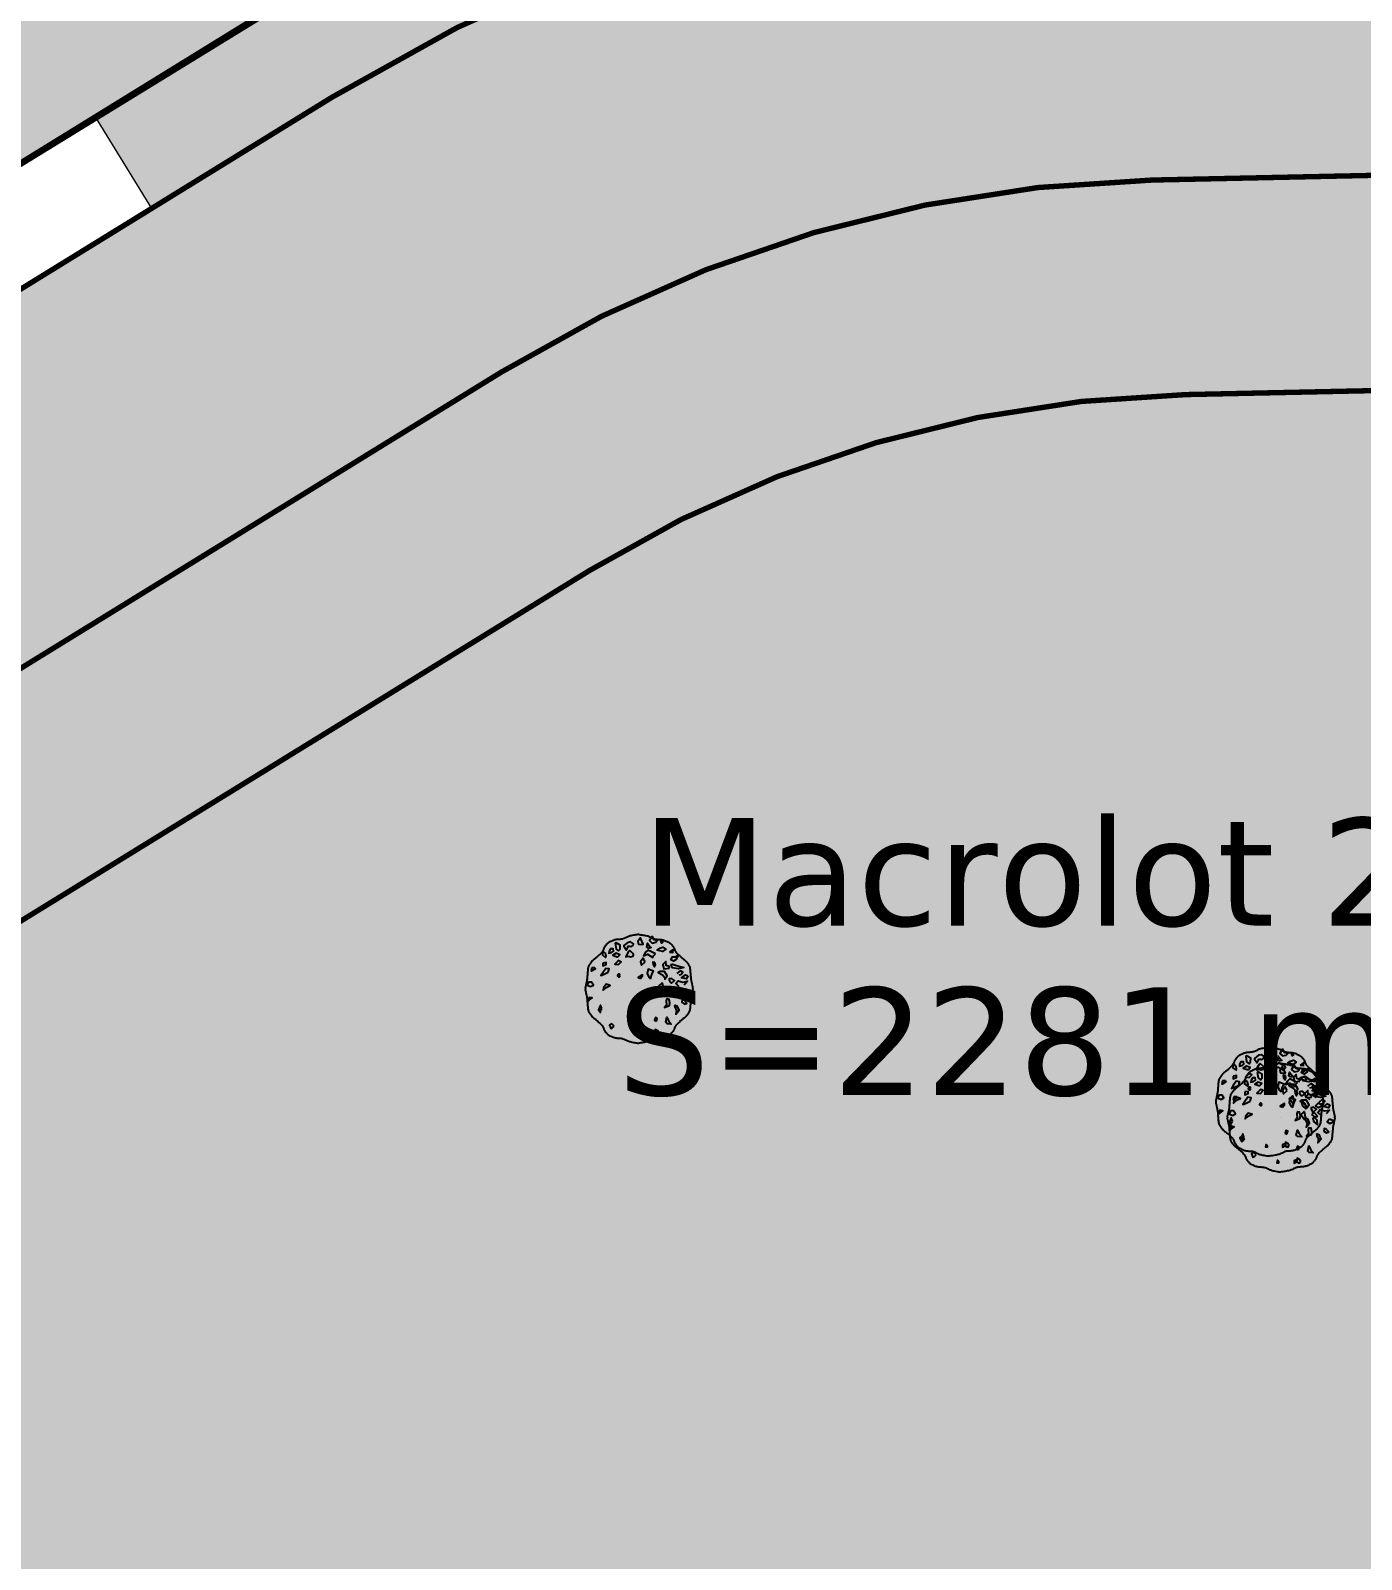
# Model space of a CAD drawing. Header units: metres. Extents: x 394605 to 1395358, y 4171135 to 6406139.
# Drawn here: x 1394317.05 to 1394341.78, y 4172537.04 to 4172565.46 of the extents above; entities that cross this region are included whole.
import ezdxf
from ezdxf.enums import TextEntityAlignment as Align

# ---------------------------------------------------------------- set-up
doc = ezdxf.new("R2010")
doc.units = ezdxf.units.M
doc.header["$LTSCALE"] = 2
doc.layers.add('C-Lot', color=7, linetype='Continuous', true_color=0xeaddbe, transparency=0.5)
for name, color, linetype in [('C-Veg', 72, 'Continuous'), ('C-Voie', 252, 'Continuous'), ('P-Lot', 250, 'Continuous'), ('P-surfaces', 19, 'Continuous'), ('T-EDF', 20, 'Continuous'), ('T-VEGETATION', 108, 'Continuous')]:
    doc.layers.add(name, color=color, linetype=linetype)
doc.layers.add('P-Voie', color=250, linetype='Continuous', lineweight=9)
doc.styles.add('Verdana 1.0', font='verdana.ttf', dxfattribs={"width": 0.99, "height": 0.2})

# ---------------------------------------------------------------- blocks, each defined once
blk = doc.blocks.new('GeoEdfTT')
for points in [[(-1.125, 0), (-0.375, 0.5), (-0.375, -0.5), (-0.625, 0)], [(-0.375, 0), (0.375, 0.5), (0.375, -0.5), (0.125, 0)], [(0.375, 0), (1.125, 0.5), (1.125, -0.5), (0.875, 0)]]:
    blk.add_solid(points)
blk = doc.blocks.new('v025')
blk.add_line((0, 0), (0, 0))
at = {"color": 0, "linetype": 'Continuous'}
blk.add_line((0.666, -0.338), (0.7, -0.408), dxfattribs=at)
at = {"color": 0, "linetype": 'Continuous', "flags": 128}
for points in [[(-0.002, 1.01), (-0.019, 1.009), (-0.038, 1.006), (-0.058, 1.003), (-0.08, 1), (-0.102, 0.996), (-0.124, 0.991), (-0.144, 0.987), (-0.163, 0.982), (-0.179, 0.978), (-0.19, 0.974), (-0.204, 0.968), (-0.218, 0.962), (-0.233, 0.955), (-0.248, 0.947), (-0.263, 0.94), (-0.278, 0.934), (-0.291, 0.928), (-0.303, 0.925), (-0.316, 0.922), (-0.331, 0.92), (-0.348, 0.919), (-0.366, 0.917), (-0.385, 0.916), (-0.403, 0.915), (-0.42, 0.914), (-0.435, 0.911), (-0.448, 0.909), (-0.461, 0.905), (-0.475, 0.9), (-0.491, 0.894), (-0.507, 0.887), (-0.523, 0.88), (-0.539, 0.873), (-0.554, 0.865), (-0.567, 0.857), (-0.578, 0.85), (-0.585, 0.844), (-0.593, 0.836), (-0.601, 0.827), (-0.61, 0.818), (-0.618, 0.807), (-0.626, 0.797), (-0.633, 0.787), (-0.64, 0.778), (-0.645, 0.77), (-0.648, 0.763), (-0.652, 0.756), (-0.655, 0.747), (-0.658, 0.737), (-0.662, 0.728), (-0.665, 0.718), (-0.669, 0.71), (-0.672, 0.702), (-0.676, 0.695), (-0.685, 0.684), (-0.696, 0.671), (-0.709, 0.658), (-0.723, 0.644), (-0.738, 0.63), (-0.752, 0.617), (-0.766, 0.605), (-0.779, 0.593), (-0.79, 0.583), (-0.797, 0.577), (-0.806, 0.57), (-0.816, 0.562), (-0.827, 0.554), (-0.837, 0.545), (-0.848, 0.537), (-0.857, 0.529), (-0.866, 0.521), (-0.873, 0.514), (-0.88, 0.506), (-0.888, 0.495), (-0.897, 0.484), (-0.906, 0.472), (-0.914, 0.459), (-0.923, 0.447), (-0.93, 0.434), (-0.936, 0.423), (-0.94, 0.413), (-0.943, 0.402), (-0.946, 0.389), (-0.948, 0.375), (-0.95, 0.36), (-0.952, 0.344), (-0.953, 0.329), (-0.954, 0.315), (-0.955, 0.302), (-0.956, 0.29), (-0.957, 0.279), (-0.958, 0.267), (-0.959, 0.253), (-0.96, 0.239), (-0.961, 0.224), (-0.962, 0.21), (-0.963, 0.196), (-0.965, 0.184), (-0.966, 0.173), (-0.968, 0.164), (-0.97, 0.153), (-0.972, 0.141), (-0.975, 0.129), (-0.978, 0.116), (-0.981, 0.104), (-0.983, 0.092), (-0.985, 0.081), (-0.987, 0.072), (-0.988, 0.065), (-0.99, 0.056), (-0.993, 0.047), (-0.995, 0.037), (-0.997, 0.027), (-0.998, 0.018), (-0.998, 0.01), (-0.996, 0.004), (-0.992, 0), (-0.996, -0.004), (-0.998, -0.01), (-0.998, -0.018), (-0.997, -0.027), (-0.995, -0.037), (-0.993, -0.046), (-0.99, -0.056), (-0.988, -0.064), (-0.987, -0.071), (-0.985, -0.08), (-0.983, -0.091), (-0.981, -0.103), (-0.978, -0.115), (-0.975, -0.128), (-0.972, -0.14), (-0.97, -0.152), (-0.968, -0.163), (-0.966, -0.172), (-0.965, -0.183), (-0.963, -0.196), (-0.962, -0.209), (-0.961, -0.224), (-0.96, -0.238), (-0.959, -0.253), (-0.958, -0.266), (-0.957, -0.279), (-0.956, -0.29), (-0.955, -0.301), (-0.954, -0.314), (-0.953, -0.329), (-0.952, -0.344), (-0.95, -0.359), (-0.948, -0.375), (-0.946, -0.389), (-0.943, -0.402), (-0.94, -0.412), (-0.936, -0.423), (-0.93, -0.434), (-0.923, -0.446), (-0.914, -0.459), (-0.906, -0.471), (-0.897, -0.484), (-0.888, -0.495), (-0.88, -0.505), (-0.873, -0.514), (-0.866, -0.521), (-0.857, -0.528), (-0.848, -0.537), (-0.837, -0.545), (-0.827, -0.553), (-0.816, -0.561), (-0.806, -0.569), (-0.797, -0.577), (-0.79, -0.583), (-0.779, -0.593), (-0.766, -0.604), (-0.752, -0.617), (-0.738, -0.63), (-0.723, -0.643), (-0.709, -0.657), (-0.696, -0.671), (-0.685, -0.683), (-0.676, -0.695), (-0.672, -0.701), (-0.669, -0.709), (-0.665, -0.718), (-0.662, -0.727), (-0.658, -0.737), (-0.655, -0.746), (-0.652, -0.755), (-0.648, -0.763), (-0.645, -0.77), (-0.64, -0.778), (-0.633, -0.787), (-0.626, -0.797), (-0.618, -0.807), (-0.61, -0.817), (-0.601, -0.827), (-0.593, -0.836), (-0.585, -0.843), (-0.578, -0.85), (-0.567, -0.857), (-0.554, -0.865), (-0.539, -0.872), (-0.523, -0.88), (-0.507, -0.887), (-0.491, -0.894), (-0.475, -0.9), (-0.461, -0.904), (-0.448, -0.908), (-0.435, -0.911), (-0.42, -0.913), (-0.403, -0.915), (-0.385, -0.916), (-0.366, -0.917), (-0.348, -0.918), (-0.331, -0.92), (-0.316, -0.922), (-0.303, -0.924), (-0.291, -0.928), (-0.278, -0.933), (-0.263, -0.94), (-0.248, -0.947), (-0.233, -0.954), (-0.218, -0.961), (-0.204, -0.968), (-0.19, -0.973), (-0.179, -0.978), (-0.163, -0.982), (-0.144, -0.986), (-0.124, -0.991), (-0.102, -0.995), (-0.08, -0.999), (-0.058, -1.003), (-0.038, -1.006), (-0.019, -1.008), (-0.002, -1.01)], [(0.002, 1.01), (0.018, 1.009), (0.037, 1.006), (0.058, 1.003), (0.08, 1), (0.102, 0.996), (0.123, 0.991), (0.144, 0.987), (0.162, 0.982), (0.178, 0.978), (0.19, 0.974), (0.203, 0.968), (0.217, 0.962), (0.233, 0.955), (0.248, 0.947), (0.263, 0.94), (0.277, 0.934), (0.291, 0.928), (0.302, 0.925), (0.316, 0.922), (0.331, 0.92), (0.348, 0.919), (0.366, 0.917), (0.384, 0.916), (0.402, 0.915), (0.419, 0.914), (0.434, 0.911), (0.407, 0.877), (0.424, 0.851), (0.446, 0.867), (0.435, 0.912), (0.448, 0.909), (0.46, 0.905), (0.474, 0.9), (0.49, 0.894), (0.506, 0.887), (0.523, 0.88), (0.539, 0.873), (0.553, 0.865), (0.566, 0.857), (0.577, 0.85), (0.584, 0.844), (0.592, 0.836), (0.601, 0.827), (0.609, 0.818), (0.618, 0.807), (0.626, 0.797), (0.633, 0.787), (0.639, 0.778), (0.644, 0.77), (0.648, 0.763), (0.651, 0.756), (0.655, 0.747), (0.658, 0.737), (0.661, 0.728), (0.665, 0.718), (0.668, 0.71), (0.672, 0.702), (0.676, 0.695), (0.684, 0.684), (0.696, 0.671), (0.708, 0.658), (0.723, 0.644), (0.737, 0.63), (0.752, 0.617), (0.766, 0.605), (0.779, 0.593), (0.79, 0.583), (0.797, 0.577), (0.806, 0.57), (0.816, 0.562), (0.826, 0.554), (0.837, 0.545), (0.847, 0.537), (0.857, 0.529), (0.865, 0.521), (0.872, 0.514), (0.88, 0.506), (0.888, 0.495), (0.897, 0.484), (0.905, 0.472), (0.914, 0.459), (0.922, 0.447), (0.929, 0.434), (0.935, 0.423), (0.94, 0.413), (0.943, 0.402), (0.946, 0.389), (0.948, 0.375), (0.95, 0.36), (0.951, 0.344), (0.952, 0.329), (0.953, 0.315), (0.954, 0.302), (0.955, 0.29), (0.956, 0.279), (0.957, 0.267), (0.958, 0.253), (0.96, 0.239), (0.961, 0.224), (0.962, 0.21), (0.963, 0.196), (0.964, 0.184), (0.966, 0.173), (0.967, 0.164), (0.969, 0.153), (0.972, 0.141), (0.975, 0.129), (0.978, 0.116), (0.98, 0.104), (0.983, 0.092), (0.985, 0.081), (0.986, 0.072), (0.988, 0.065), (0.99, 0.056), (0.992, 0.047), (0.995, 0.037), (0.997, 0.027), (0.998, 0.018), (0.998, 0.01), (0.996, 0.004), (0.992, 0), (0.996, -0.004), (0.998, -0.01), (0.998, -0.018), (0.997, -0.027), (0.995, -0.037), (0.992, -0.046), (0.99, -0.056), (0.988, -0.064), (0.986, -0.071), (0.985, -0.08), (0.983, -0.091), (0.98, -0.103), (0.978, -0.115), (0.975, -0.128), (0.972, -0.14), (0.969, -0.152), (0.967, -0.163), (0.966, -0.172), (0.964, -0.183), (0.963, -0.196), (0.962, -0.209), (0.961, -0.224), (0.96, -0.238), (0.958, -0.253), (0.957, -0.266), (0.956, -0.279), (0.955, -0.29), (0.954, -0.301), (0.953, -0.314), (0.952, -0.329), (0.951, -0.344), (0.95, -0.359), (0.948, -0.375), (0.946, -0.389), (0.943, -0.402), (0.94, -0.412), (0.935, -0.423), (0.929, -0.434), (0.922, -0.446), (0.914, -0.459), (0.905, -0.471), (0.897, -0.484), (0.888, -0.495), (0.88, -0.505), (0.872, -0.514), (0.865, -0.521), (0.857, -0.528), (0.847, -0.537), (0.837, -0.545), (0.826, -0.553), (0.816, -0.561), (0.806, -0.569), (0.797, -0.577), (0.79, -0.583), (0.779, -0.593), (0.766, -0.604), (0.752, -0.617), (0.737, -0.63), (0.723, -0.643), (0.708, -0.657), (0.696, -0.671), (0.684, -0.683), (0.676, -0.695), (0.672, -0.701), (0.668, -0.709), (0.665, -0.718), (0.661, -0.727), (0.658, -0.737), (0.655, -0.746), (0.651, -0.755), (0.648, -0.763), (0.644, -0.77), (0.639, -0.778), (0.633, -0.787), (0.626, -0.797), (0.618, -0.807), (0.609, -0.817), (0.601, -0.827), (0.592, -0.836), (0.584, -0.843), (0.577, -0.85), (0.566, -0.857), (0.553, -0.865), (0.539, -0.872), (0.523, -0.88), (0.506, -0.887), (0.49, -0.894), (0.474, -0.9), (0.46, -0.904), (0.448, -0.908), (0.434, -0.911), (0.419, -0.913), (0.402, -0.915), (0.384, -0.916), (0.366, -0.917), (0.348, -0.918), (0.331, -0.92), (0.316, -0.922), (0.302, -0.924), (0.291, -0.928), (0.277, -0.933), (0.263, -0.94), (0.248, -0.947), (0.233, -0.954), (0.217, -0.961), (0.203, -0.968), (0.19, -0.973), (0.178, -0.978), (0.162, -0.982), (0.144, -0.986), (0.123, -0.991), (0.102, -0.995), (0.08, -0.999), (0.058, -1.003), (0.037, -1.006), (0.018, -1.008), (0.002, -1.01)], [(0.75, 0.257), (0.778, 0.264), (0.818, 0.309), (0.767, 0.336), (0.705, 0.282)], [(0.75, 0.035), (0.683, 0.097), (0.728, 0.149), (0.812, 0.124), (0.902, 0.14), (0.84, 0.07)], [(0.3, -0.776), (0.244, -0.8), (0.244, -0.844), (0.295, -0.814)]]:
    blk.add_lwpolyline(points, dxfattribs=at)
for points in [[(-0.442, 0.848), (-0.425, 0.74), (-0.38, 0.706), (-0.352, 0.74), (-0.347, 0.811), (-0.425, 0.855)], [(-0.155, 0.873), (-0.206, 0.863), (-0.279, 0.803), (-0.279, 0.793), (-0.229, 0.721), (-0.212, 0.758), (-0.2, 0.793), (-0.172, 0.793), (-0.15, 0.785), (-0.105, 0.811), (-0.099, 0.838)], [(0.047, 0.824), (0.081, 0.832), (0.036, 0.929), (0.03, 0.948), (-0.02, 0.877), (-0.009, 0.832)], [(0.311, 0.867), (0.34, 0.896), (0.283, 0.912), (0.244, 0.974), (0.193, 0.896), (0.244, 0.851)], [(-0.622, 0.664), (-0.679, 0.699), (-0.679, 0.63), (-0.622, 0.585), (-0.611, 0.612)], [(-0.51, 0.675), (-0.476, 0.697), (-0.482, 0.742), (-0.532, 0.742), (-0.555, 0.697), (-0.56, 0.661)], [(-0.414, 0.597), (-0.392, 0.597), (-0.358, 0.634), (-0.425, 0.661), (-0.487, 0.624)], [(-0.195, 0.606), (-0.155, 0.596), (-0.105, 0.606), (-0.099, 0.64), (-0.116, 0.658), (-0.172, 0.711), (-0.195, 0.693), (-0.234, 0.623), (-0.245, 0.596)], [(0.115, 0.502), (0.075, 0.572), (0.03, 0.502), (0.047, 0.44)], [(0.306, 0.651), (0.233, 0.687), (0.165, 0.721), (0.12, 0.679), (0.086, 0.616), (0.16, 0.642), (0.255, 0.579), (0.266, 0.607)], [(0.171, 0.751), (0.16, 0.777), (0.148, 0.777), (0.16, 0.848), (0.21, 0.777), (0.227, 0.768)], [(0.39, 0.755), (0.446, 0.772), (0.497, 0.738), (0.435, 0.693), (0.34, 0.72)], [(0.57, 0.682), (0.632, 0.672), (0.638, 0.727)], [(0.688, 0.593), (0.733, 0.63), (0.694, 0.548), (0.643, 0.515), (0.593, 0.54), (0.621, 0.593)], [(-0.819, 0.396), (-0.814, 0.367), (-0.881, 0.329), (-0.87, 0.396)], [(-0.572, 0.308), (-0.555, 0.371), (-0.617, 0.38), (-0.673, 0.299), (-0.707, 0.247), (-0.662, 0.264)], [(-0.673, 0.478), (-0.673, 0.425), (-0.611, 0.451), (-0.611, 0.488)], [(-0.369, 0.524), (-0.392, 0.512), (-0.448, 0.458), (-0.38, 0.451), (-0.33, 0.503)], [(0.216, 0.187), (0.244, 0.284), (0.272, 0.329), (0.171, 0.363), (0.154, 0.284), (0.182, 0.214)], [(0.295, 0.488), (0.255, 0.496), (0.261, 0.451), (0.289, 0.406), (0.306, 0.443)], [(0.475, 0.215), (0.48, 0.18), (0.525, 0.24), (0.475, 0.322), (0.396, 0.322), (0.356, 0.304), (0.435, 0.259)], [(0.565, 0.381), (0.559, 0.416), (0.508, 0.433), (0.497, 0.505), (0.446, 0.451), (0.463, 0.372)], [(0.593, 0.451), (0.626, 0.46), (0.761, 0.416), (0.835, 0.398), (0.733, 0.372), (0.626, 0.391)], [(-0.898, 0.043), (-0.847, 0.07), (-0.881, 0.124), (-0.937, 0.124), (-0.965, 0.07)], [(-0.662, 0.02), (-0.667, -0.025), (-0.611, 0.027), (-0.538, 0.063), (-0.611, 0.086)], [(-0.347, 0.249), (-0.375, 0.278), (-0.397, 0.24), (-0.375, 0.218)], [(0.03, 0.194), (0.064, 0.239), (0.064, 0.26), (-0.015, 0.212)], [(0.441, -0.044), (0.401, 0.01), (0.368, 0.053), (0.43, 0.112), (0.452, 0.018)], [(0.581, 0.124), (0.604, 0.107), (0.66, 0.156), (0.604, 0.194), (0.559, 0.185), (0.559, 0.159)], [(0.615, 0.011), (0.593, -0.013), (0.61, -0.078), (0.677, -0.134), (0.671, -0.047)], [(0.908, 0.239), (0.885, 0.185), (0.79, 0.205), (0.863, 0.257)], [(-0.949, -0.231), (-0.87, -0.169), (-0.926, -0.159)], [(0.576, -0.266), (0.559, -0.196), (0.52, -0.187), (0.508, -0.222), (0.514, -0.301), (0.475, -0.346), (0.565, -0.311)], [(0.84, -0.214), (0.801, -0.204), (0.795, -0.249), (0.846, -0.284), (0.891, -0.266)], [(0.902, -0.027), (0.857, -0.075), (0.908, -0.106), (0.986, -0.068)], [(-0.69, -0.364), (-0.712, -0.301), (-0.752, -0.391), (-0.718, -0.443), (-0.724, -0.416)], [(0.323, -0.601), (0.34, -0.55), (0.306, -0.532), (0.289, -0.582)], [(0.548, -0.595), (0.598, -0.655), (0.525, -0.648), (0.497, -0.622), (0.52, -0.526)], [(0.66, -0.301), (0.666, -0.338), (0.7, -0.408), (0.683, -0.47), (0.745, -0.398), (0.716, -0.328)], [(-0.459, -0.692), (-0.504, -0.648), (-0.549, -0.674), (-0.521, -0.737), (-0.499, -0.727)], [(-0.043, -0.809), (-0.065, -0.793), (-0.077, -0.837), (-0.037, -0.837)], [(0.362, -0.789), (0.3, -0.754), (0.295, -0.824), (0.34, -0.843), (0.362, -0.816)]]:
    blk.add_lwpolyline(points, close=True, dxfattribs=at)

msp = doc.modelspace()

# ---------------------------------------------------------------- hatches: boundary and pattern name
at = {"layer": 'C-Lot', "transparency": 33554585}
h = msp.add_hatch(color=256, dxfattribs=at)
h.dxf.hatch_style = 1
h.paths.add_polyline_path([(1394288.833, 4172583.531), (1394267.578, 4172570.17), (1394284.401, 4172542.984), (1394304.759, 4172555.552)])
h.paths.add_polyline_path([(1394307.403, 4172595.337), (1394288.833, 4172583.531), (1394304.759, 4172555.552), (1394321.606, 4172565.929), (1394323.484, 4172567.086)])
h.paths.add_polyline_path([(1394325.795, 4172607.03), (1394307.403, 4172595.337), (1394323.521, 4172567.021), (1394342.005, 4172578.552)])
h.paths.add_polyline_path([(1394344.014, 4172618.613), (1394325.795, 4172607.03), (1394342.005, 4172578.552), (1394360.352, 4172589.905)])
h.paths.add_polyline_path([(1394128.554, 4172507.432), (1394238.637, 4172577.792), (1394250.616, 4172559.322), (1394258.732, 4172546.09), (1394147.523, 4172476.713)])
at = {"layer": 'C-Veg', "true_color": 0x76a14f}
h = msp.add_hatch(color=75, dxfattribs=at)
h.dxf.hatch_style = 1
edge = h.paths.add_edge_path()
edge.add_arc((1394278.969, 4172457.458), 63.551, 100.30621, 102.23587, ccw=False)
edge.add_line((1394267.599, 4172519.984), (1394272.94, 4172492.794))
edge.add_line((1394272.94, 4172492.794), (1394298.433, 4172508.454))
edge.add_line((1394298.433, 4172508.454), (1394285.424, 4172529.525))
edge.add_line((1394285.424, 4172529.525), (1394285.424, 4172529.525))
edge.add_line((1394285.424, 4172529.525), (1394327.44, 4172555.429))
edge.add_arc((1394338.986, 4172536.702), 22, 91.2256, 121.6549, ccw=False)
edge.add_line((1394338.515, 4172558.697), (1394364.236, 4172559.242))
edge.add_arc((1394363.411, 4172591.773), 32.541, 271.453, 277.0717)
edge.add_arc((1394363.6, 4172589.236), 30, 277.3099, 283.8136)
edge.add_arc((1394366.092, 4172558.372), 4.981, 20.3358, 90.242)
edge.add_arc((1394363.6, 4172589.236), 26, 271.2148, 275.454, ccw=False)
edge.add_line((1394364.151, 4172563.242), (1394338.435, 4172562.696))
edge.add_arc((1394338.986, 4172536.702), 26, 91.2148, 121.6549)
edge.add_line((1394325.341, 4172558.834), (1394272.563, 4172526.295))
edge.add_line((1394272.563, 4172526.295), (1394269.044, 4172524.205))
edge.add_arc((1394274.735, 4172516.184), 9.835, 125.3551, 159.8874)
edge = h.paths.add_edge_path()
edge.add_arc((1394251.58, 4172515.681), 8.04, 28.0542, 85.8761, ccw=False)
edge.add_line((1394258.676, 4172519.462), (1394247.496, 4172519.913))
edge.add_arc((1394251.946, 4172520.265), 4.464, 126.6465, 184.5253, ccw=False)
edge.add_line((1394249.281, 4172523.847), (1394252.159, 4172523.7))
at = {"layer": 'C-Voie', "transparency": 33554610}
h = msp.add_hatch(color=51, dxfattribs=at)
h.dxf.hatch_style = 1
edge = h.paths.add_edge_path()
edge.add_line((1394107.816, 4172404.968), (1394107.579, 4172404.232))
edge.add_line((1394107.579, 4172404.232), (1394105.606, 4172404.63))
edge.add_line((1394105.606, 4172404.63), (1394105.913, 4172405.582))
edge.add_arc((1394100.202, 4172407.422), 6, 342.135, 432.135)
edge.add_line((1394102.042, 4172413.133), (1394102.656, 4172415.037))
edge.add_arc((1394100.202, 4172407.422), 8, -17.865, 72.135, ccw=False)
h.paths.add_polyline_path([(1394288.427, 4172543.124), (1394287.377, 4172544.826), (1394312.292, 4172560.188), (1394313.342, 4172558.485)])
edge = h.paths.add_edge_path()
edge.add_line((1394322.655, 4172564.227), (1394319.298, 4172562.157))
edge.add_line((1394319.298, 4172562.157), (1394318.277, 4172563.814))
edge.add_line((1394318.277, 4172563.814), (1394321.606, 4172565.929))
edge.add_arc((1394338.399, 4172538.69), 32, 91.2148, 121.6549, ccw=False)
edge.add_line((1394337.721, 4172570.683), (1394344.273, 4172570.822))
edge.add_line((1394344.273, 4172570.822), (1394344.316, 4172568.822))
edge.add_line((1394344.316, 4172568.822), (1394337.763, 4172568.683))
edge.add_arc((1394338.399, 4172538.69), 30, 91.2148, 121.6549)
edge = h.paths.add_edge_path()
edge.add_line((1394549.391, 4172654.185), (1394551.147, 4172651.255))
edge.add_arc((1394540.408, 4172653.638), 11, 302.6712, 347.4905, ccw=False)
edge.add_line((1394546.346, 4172644.378), (1394455.28, 4172585.979))
edge.add_arc((1394449.342, 4172595.239), 11, 253.8711, 302.6712, ccw=False)
edge.add_line((1394446.286, 4172584.672), (1394424.979, 4172590.833))
edge.add_arc((1394414.979, 4172556.25), 36, 73.8711, 123.8184)
edge.add_line((1394394.942, 4172586.159), (1394374.731, 4172572.62))
edge.add_arc((1394363.6, 4172589.236), 20, 271.2148, 303.8184, ccw=False)
edge.add_line((1394364.024, 4172569.24), (1394351.314, 4172568.971))
edge.add_line((1394351.314, 4172568.971), (1394351.272, 4172570.97))
edge.add_line((1394351.272, 4172570.97), (1394363.981, 4172571.24))
edge.add_arc((1394363.6, 4172589.236), 18, 271.2148, 303.3046)
edge.add_line((1394373.483, 4172574.192), (1394395.344, 4172588.785))
edge.add_arc((1394414.979, 4172556.25), 38, 73.8712, 121.1109, ccw=False)
edge.add_line((1394425.535, 4172592.755), (1394446.841, 4172586.593))
edge.add_arc((1394449.342, 4172595.239), 9, 253.8711, 302.6712)
edge.add_line((1394454.2, 4172587.663), (1394545.266, 4172646.062))
edge.add_arc((1394540.408, 4172653.638), 9, 302.6712, 363.4883)
edge = h.paths.add_edge_path()
edge.add_arc((1394090.834, 4172434.082), 7.5, 211.2472, 252.135)
edge.add_line((1394088.533, 4172426.943), (1394104.803, 4172421.699))
edge.add_arc((1394106.644, 4172427.41), 6, 252.135, 340.9951)
edge.add_line((1394112.317, 4172425.456), (1394119.841, 4172448.796))
edge.add_line((1394119.841, 4172448.796), (1394121.745, 4172448.182))
edge.add_line((1394121.745, 4172448.182), (1394114.412, 4172425.431))
edge.add_arc((1394106.798, 4172427.886), 8, 252.135, 342.135, ccw=False)
edge.add_line((1394104.343, 4172420.271), (1394088.073, 4172425.516))
edge.add_arc((1394090.834, 4172434.082), 9, 211.2472, 252.135, ccw=False)
edge.add_line((1394083.139, 4172429.413), (1394076.328, 4172440.639))
edge.add_arc((1394068.634, 4172435.97), 9, 31.2472, 41.0694)
edge.add_line((1394075.419, 4172441.883), (1394065.877, 4172452.833))
edge.add_arc((1394072.662, 4172458.746), 9, 211.2472, 221.0694, ccw=False)
edge.add_line((1394064.967, 4172454.078), (1394062.455, 4172458.219))
edge.add_arc((1394070.149, 4172462.887), 9, 161.8535, 211.2472, ccw=False)
edge.add_line((1394061.597, 4172465.69), (1394062.517, 4172466.292))
edge.add_line((1394062.517, 4172466.292), (1394063.074, 4172465.375))
edge.add_arc((1394070.149, 4172462.887), 7.5, 160.6281, 211.2472)
edge.add_line((1394063.737, 4172458.997), (1394066.25, 4172454.856))
edge.add_arc((1394072.662, 4172458.746), 7.5, 211.2472, 221.0694)
edge.add_line((1394067.007, 4172453.819), (1394076.55, 4172442.868))
edge.add_arc((1394072.882, 4172439.075), 5.277, 26.3498, 45.9668, ccw=False)
edge.add_line((1394077.611, 4172441.417), (1394081.175, 4172435.544))
edge.add_line((1394081.175, 4172435.544), (1394084.422, 4172430.191))
h.paths.add_polyline_path([(1394034.73, 4172404.958), (1394033.938, 4172406.233), (1394056.273, 4172420.091), (1394057.064, 4172418.816)])
h.paths.add_polyline_path([(1394027.991, 4172402.542), (1394028.779, 4172401.272), (1394005.765, 4172386.985), (1394004.997, 4172388.224)])
edge = h.paths.add_edge_path()
edge.add_line((1394248.575, 4172529.854), (1394248.51, 4172531.858))
edge.add_line((1394248.51, 4172531.858), (1394261.581, 4172531.329))
edge.add_arc((1394262.067, 4172543.319), 12, 267.6814, 297.9435)
edge.add_line((1394267.69, 4172532.718), (1394272.896, 4172535.899))
edge.add_line((1394272.896, 4172535.899), (1394284.401, 4172542.984))
edge.add_line((1394284.401, 4172542.984), (1394285.447, 4172541.287))
edge.add_line((1394285.447, 4172541.287), (1394269.414, 4172531.402))
edge.add_arc((1394262.067, 4172543.319), 14, 267.6814, 301.6549, ccw=False)
edge.add_line((1394261.5, 4172529.331), (1394248.575, 4172529.854))
edge = h.paths.add_edge_path()
edge.add_arc((1394245.03, 4172502.044), 29.938, 89.9316, 118.5897, ccw=False)
edge.add_line((1394245.066, 4172531.982), (1394245.15, 4172529.981))
edge.add_arc((1394244.794, 4172503.309), 26.674, 89.2355, 119.1974)
edge.add_line((1394231.782, 4172526.594), (1394230.704, 4172528.331))
h.paths.add_polyline_path([(1394168.129, 4172487.147), (1394167.051, 4172488.884), (1394193.111, 4172505.003), (1394194.165, 4172503.304)])
h.paths.add_polyline_path([(1394414.73, 4172592.163), (1394414.336, 4172592.245), (1394414.359, 4172592.173)], flags=17)
edge = h.paths.add_edge_path()
edge.add_line((1394122.806, 4172451.475), (1394120.894, 4172452.135))
edge.add_arc((1394148.189, 4172443.255), 28.703, 125.4407, 161.9777, ccw=False)
edge.add_line((1394131.545, 4172466.64), (1394147.586, 4172476.753))
edge.add_line((1394147.586, 4172476.753), (1394161.127, 4172485.155))
edge.add_line((1394161.127, 4172485.155), (1394162.181, 4172483.456))
edge.add_line((1394162.181, 4172483.456), (1394134.268, 4172466.134))
edge.add_arc((1394148.504, 4172443.193), 27, 121.8216, 162.135)
h.paths.add_polyline_path([(1394224.756, 4172524.64), (1394225.811, 4172522.941), (1394200.113, 4172506.994), (1394199.059, 4172508.694)])
edge = h.paths.add_edge_path(flags=17)
edge.add_line((1394063.012, 4172422.507), (1394062.221, 4172423.782))
edge.add_line((1394062.221, 4172423.782), (1394068.483, 4172427.668))
edge.add_arc((1394065.056, 4172433.191), 6.5, 301.8205, 351.532)
edge.add_line((1394071.485, 4172432.234), (1394073.056, 4172433.209))
edge.add_arc((1394065.056, 4172433.191), 8, -58.1795, 0.1287, ccw=False)
edge.add_line((1394069.274, 4172426.394), (1394063.012, 4172422.507))
h.paths.add_polyline_path([(1394456.939, 4172456.874), (1394496.31, 4172413.486), (1394495.569, 4172412.071), (1394455.831, 4172455.864)])
edge = h.paths.add_edge_path()
edge.add_line((1394435.44, 4172581.562), (1394435.024, 4172580.121))
edge.add_arc((1394433.218, 4172573.877), 6.5, 73.8711, 163.8711)
edge.add_line((1394426.974, 4172575.683), (1394417.392, 4172542.548))
edge.add_arc((1394426.518, 4172539.909), 9.5, 163.8711, 215.1921)
edge.add_line((1394418.754, 4172534.434), (1394442.265, 4172501.095))
edge.add_arc((1394427.555, 4172490.722), 18, 0.3209, 35.1921, ccw=False)
edge.add_line((1394445.555, 4172490.822), (1394445.655, 4172472.886))
edge.add_arc((1394455.155, 4172472.939), 9.5, 180.3209, 222.3335)
edge.add_line((1394448.133, 4172466.542), (1394453.236, 4172460.94))
edge.add_line((1394453.236, 4172460.94), (1394452.127, 4172459.93))
edge.add_line((1394452.127, 4172459.93), (1394447.024, 4172465.531))
edge.add_arc((1394455.155, 4172472.939), 11, 180.3209, 222.3335, ccw=False)
edge.add_line((1394444.155, 4172472.878), (1394444.055, 4172490.814))
edge.add_arc((1394427.555, 4172490.722), 16.5, 0.3209, 35.1921)
edge.add_line((1394441.039, 4172500.231), (1394417.528, 4172533.57))
edge.add_arc((1394426.518, 4172539.909), 11, 163.8711, 215.1921, ccw=False)
edge.add_line((1394415.951, 4172542.965), (1394425.533, 4172576.1))
edge.add_arc((1394433.218, 4172573.877), 8, 73.8711, 163.8711, ccw=False)
h.paths.add_polyline_path([(1394428.838, 4172520.135), (1394427.611, 4172519.272), (1394423.574, 4172524.99), (1394424.8, 4172525.854)], flags=16)
h = msp.add_hatch(color=256, dxfattribs=at)
h.dxf.hatch_style = 1
edge = h.paths.add_edge_path()
edge.add_line((1394107.579, 4172404.232), (1394107.816, 4172404.968))
edge.add_arc((1394100.202, 4172407.422), 8, 342.135, 432.135)
edge.add_line((1394102.656, 4172415.037), (1394104.343, 4172420.271))
edge.add_arc((1394106.798, 4172427.886), 8, 252.135, 342.135)
edge.add_line((1394114.412, 4172425.431), (1394122.806, 4172451.475))
edge.add_arc((1394148.504, 4172443.193), 27, 121.8216, 162.135, ccw=False)
edge.add_line((1394134.268, 4172466.134), (1394230.618, 4172525.924))
edge.add_arc((1394244.855, 4172502.982), 27, 87.6814, 121.8216, ccw=False)
edge.add_line((1394245.947, 4172529.96), (1394261.5, 4172529.331))
edge.add_arc((1394262.067, 4172543.319), 14, 267.6814, 301.6549)
edge.add_line((1394269.414, 4172531.402), (1394321.568, 4172563.522))
edge.add_line((1394321.568, 4172563.522), (1394322.655, 4172564.227))
edge.add_arc((1394338.399, 4172538.69), 30, 91.2148, 121.6549, ccw=False)
edge.add_line((1394337.763, 4172568.683), (1394364.024, 4172569.24))
edge.add_arc((1394363.6, 4172589.236), 20, 271.2148, 303.8184)
edge.add_line((1394374.731, 4172572.62), (1394393.281, 4172585.046))
edge.add_arc((1394414.962, 4172555.994), 36.251, 73.9589, 126.7339, ccw=False)
edge.add_line((1394424.979, 4172590.833), (1394446.286, 4172584.672))
edge.add_arc((1394449.342, 4172595.239), 11, 253.8711, 302.6712)
edge.add_line((1394455.28, 4172585.979), (1394546.346, 4172644.378))
edge.add_arc((1394540.408, 4172653.638), 11, 302.6712, 348.602)
edge.add_line((1394551.191, 4172651.464), (1394557.94, 4172640.992))
edge.add_arc((1394555.73, 4172630.217), 11, 78.4104, 122.6783)
edge.add_line((1394549.791, 4172639.476), (1394458.519, 4172580.929))
edge.add_line((1394458.519, 4172580.929), (1394458.651, 4172581.146))
edge.add_arc((1394449.302, 4172594.658), 16.431, 253.4419, 304.6809, ccw=False)
edge.add_line((1394444.619, 4172578.908), (1394421.561, 4172585.519))
edge.add_arc((1394414.972, 4172555.912), 30.331, 77.4534, 127.2333)
edge.add_line((1394396.62, 4172580.061), (1394378.07, 4172567.635))
edge.add_arc((1394363.6, 4172589.236), 26, 271.2148, 303.8184, ccw=False)
edge.add_line((1394364.151, 4172563.242), (1394338.435, 4172562.696))
edge.add_arc((1394338.986, 4172536.702), 26, 91.2148, 121.6549)
edge.add_line((1394325.341, 4172558.834), (1394272.563, 4172526.295))
edge.add_arc((1394262.067, 4172543.319), 20, 267.6814, 301.6549, ccw=False)
edge.add_line((1394261.258, 4172523.336), (1394245.704, 4172523.965))
edge.add_arc((1394244.855, 4172502.982), 21, 87.6814, 121.8216)
edge.add_line((1394233.782, 4172520.826), (1394137.432, 4172461.036))
edge.add_arc((1394148.504, 4172443.193), 21, 121.8216, 162.135)
edge.add_line((1394128.517, 4172449.635), (1394120.122, 4172423.591))
edge.add_arc((1394127.737, 4172421.137), 8, 162.135, 252.135)
edge.add_line((1394125.283, 4172413.522), (1394123.595, 4172408.287))
edge.add_arc((1394121.141, 4172400.673), 8, 72.135, 162.135)
edge.add_line((1394113.527, 4172403.127), (1394107.579, 4172404.232))
at = {"layer": 'T-VEGETATION'}
h = msp.add_hatch(dxfattribs=at)
h.set_pattern_fill('AR-CONC', color=84, scale=0.025)
h.set_pattern_definition([(50, (0, 0), (4.554616725, -0.3984771385), [0.47625, -5.23875]), (355, (0, 0), (-0.8810706494, 4.776416072), [0.381, -4.191]), (100.451, (0.3796, -0.033), (3.6735625416, 4.3779171955), [0.40475, -4.45225]), (46.1842, (0, 1.27), (6.776976022, -1.051058198), [0.714375, -7.858125]), (96.6356, (0.565, 1.1824), (5.935105862, 6.185638897), [0.607125, -6.678375]), (351.184, (0, 1.27), (5.935115145, 6.185627947), [0.5715, -6.2865]), (21, (0.635, 0.9525), (3.790371996, -2.556637963), [0.47625, -5.23875]), (326, (0.635, 0.9525), (1.5450507087, 4.604699153), [0.381, -4.191]), (71.4514, (0.951, 0.7394), (5.3354122693, 2.048071443), [0.40475, -4.45225]), (37.5, (0, 0), (0.07721508126, 2.1138759718), [0, -4.1402, 0, -4.2545, 0, -4.206875]), (7.5, (0, 0), (1.6704915628, 2.5045143705), [0, -2.4257, 0, -4.04495, 0, -1.603375]), (327.5, (-1.416, 0), (3.3897648792, -0.1432185998), [0, -1.5875, 0, -4.953, 0, -6.57225]), (317.5, (-2.051, 0), (3.7032295347, 0.6356622758), [0, -2.06375, 0, -3.2893, 0, -4.66725])])
h.paths.add_polyline_path([(1393927.84, 4172307.918), (1393958.527, 4172323.627), (1394358.196, 4172583.126), (1394368.739, 4172566.92), (1394404.239, 4172594.106), (1394421.217, 4172593.554), (1394446.938, 4172609.027), (1394462.155, 4172571.89), (1394427.756, 4172533.31), (1394398.16, 4172507.898), (1394347.588, 4172478.822), (1394332.784, 4172523.595), (1394296.479, 4172507.081), (1394285.958, 4172483.929), (1394295.024, 4172433.323), (1394419.634, 4172480.669), (1394450.579, 4172447.3), (1394434.639, 4172428.681), (1394439.126, 4172400.637), (1394299.836, 4172369.098), (1393930.719, 4172300.034)])

# ---------------------------------------------------------------- linework, layer by layer
at = {"layer": 'P-Lot', "color": 1, "const_width": 0.1}
msp.add_lwpolyline([(1394323.521, 4172567.021, 0.017226), (1394321.606, 4172565.929), (1394284.401, 4172542.984), (1394267.578, 4172570.17), (1394267.578, 4172570.17), (1394282.152, 4172579.436), (1394312.881, 4172598.827), (1394344.014, 4172618.613), (1394360.355, 4172589.907)], format="xyb", dxfattribs=at)
msp.add_lwpolyline([(1394302.664, 4172554.208), (1394360.352, 4172589.905)], dxfattribs=at)
at = {"layer": 'P-Lot', "color": 1, "const_width": 0.1, "flags": 128}
msp.add_lwpolyline([(1394376.476, 4172562.139), (1394379.886, 4172551.987), (1394372.381, 4172535.259), (1394341.242, 4172534.794), (1394298.401, 4172508.435), (1394285.424, 4172529.525), (1394327.44, 4172555.429, -0.133607), (1394338.519, 4172558.697), (1394364.236, 4172559.242, 0.110116)], format="xyb", close=True, dxfattribs=at)
at = {"layer": 'P-Voie', "ltscale": 0.5, "transparency": 33554687, "const_width": 0.1, "flags": 128}
for points in [[(1394545.121, 4172666.546), (1394549.621, 4172659.648, -0.416519), (1394546.346, 4172644.378), (1394455.28, 4172585.979, -0.216208), (1394446.286, 4172584.672), (1394424.979, 4172590.833, 0.221453), (1394394.942, 4172586.159), (1394374.731, 4172572.62, -0.143228), (1394364.024, 4172569.24), (1394337.763, 4172568.683, 0.133607), (1394322.655, 4172564.227), (1394302.336, 4172551.7), (1394282.48, 4172539.458), (1394269.414, 4172531.402, -0.149333), (1394261.5, 4172529.331), (1394245.947, 4172529.96, 0.150077), (1394230.618, 4172525.924), (1394134.268, 4172466.134, 0.177737)], [(1394411.877, 4172586.09, 0.122268), (1394398.282, 4172581.175), (1394378.07, 4172567.635, -0.143228), (1394364.151, 4172563.242), (1394337.891, 4172562.685, 0.133607), (1394325.804, 4172559.119), (1394305.485, 4172546.592), (1394285.629, 4172534.351), (1394272.563, 4172526.295, -0.149333), (1394261.258, 4172523.336), (1394245.704, 4172523.965, 0.150077), (1394233.782, 4172520.826), (1394211.688, 4172507.116)]]:
    msp.add_lwpolyline(points, format="xyb", dxfattribs=at)
at = {"layer": 'P-Voie', "flags": 128}
msp.add_lwpolyline([(1394088.533, 4172426.943), (1394104.803, 4172421.699, 0.414214), (1394112.355, 4172425.569), (1394120.903, 4172452.089, -0.177737), (1394133.213, 4172467.834), (1394229.564, 4172527.624, -0.150077), (1394246.028, 4172531.959), (1394261.581, 4172531.329, 0.149333), (1394268.364, 4172533.104), (1394281.431, 4172541.16), (1394301.287, 4172553.402), (1394321.606, 4172565.929, -0.133607), (1394337.721, 4172570.683), (1394363.981, 4172571.24, 0.143228), (1394373.618, 4172574.281), (1394393.829, 4172587.821, -0.221453), (1394425.535, 4172592.755), (1394446.841, 4172586.593, 0.216208), (1394454.2, 4172587.663), (1394545.266, 4172646.062, 0.271774), (1394549.391, 4172654.185)], format="xyb", dxfattribs=at)
at = {"layer": 'P-Voie', "const_width": 0.1, "flags": 128}
msp.add_lwpolyline([(1394137.432, 4172461.036), (1394233.782, 4172520.826, -0.150077), (1394245.704, 4172523.965), (1394261.258, 4172523.336, 0.149333), (1394272.563, 4172526.295), (1394285.629, 4172534.351), (1394305.485, 4172546.592), (1394325.804, 4172559.119, -0.133607), (1394337.891, 4172562.685), (1394364.151, 4172563.242, 0.143228), (1394378.07, 4172567.635), (1394398.282, 4172581.175, -0.114621), (1394410.978, 4172585.982, -0.541783), (1394419.73, 4172575.832), (1394410.667, 4172544.493, 0.227749), (1394413.034, 4172530.4), (1394436.545, 4172497.061)], format="xyb", dxfattribs=at)
at = {"layer": 'P-Voie', "flags": 128}
msp.add_lwpolyline([(1394318.247, 4172563.862), (1394319.298, 4172562.157)], dxfattribs=at)
at = {"layer": 'T-EDF', "flags": 128}
msp.add_lwpolyline([(1393903.02, 4172301.51), (1393911.477, 4172306.33), (1393915.766, 4172308.45), (1394262.55, 4172529.558), (1394559.264, 4172711.949)], dxfattribs=at)

# ---------------------------------------------------------------- block references
at = {"layer": 'T-EDF', "xscale": 0.5, "yscale": 0.5, "zscale": 0.5, "rotation": 211.579081711467}
msp.add_blockref('GeoEdfTT', (1394319.377, 4172564.491), dxfattribs=at)
at = {"layer": 'T-VEGETATION'}
for p in [(1394328.355, 4172547.651), (1394340.073, 4172545.552), (1394340.286, 4172545.256)]:
    msp.add_blockref('v025', p, dxfattribs=at)

# ---------------------------------------------------------------- texts
at = {"layer": 'P-surfaces', "style": 'Verdana 1.0', "width": 0.99}
for s, p in [('Macrolot 2', (1394335.581, 4172549.826)), ('S=2281 m²', (1394335.704, 4172546.676))]:
    msp.add_text(s, height=2, dxfattribs=at).set_placement(p, align=Align.MIDDLE_CENTER)

doc.saveas('drawing.dxf')
